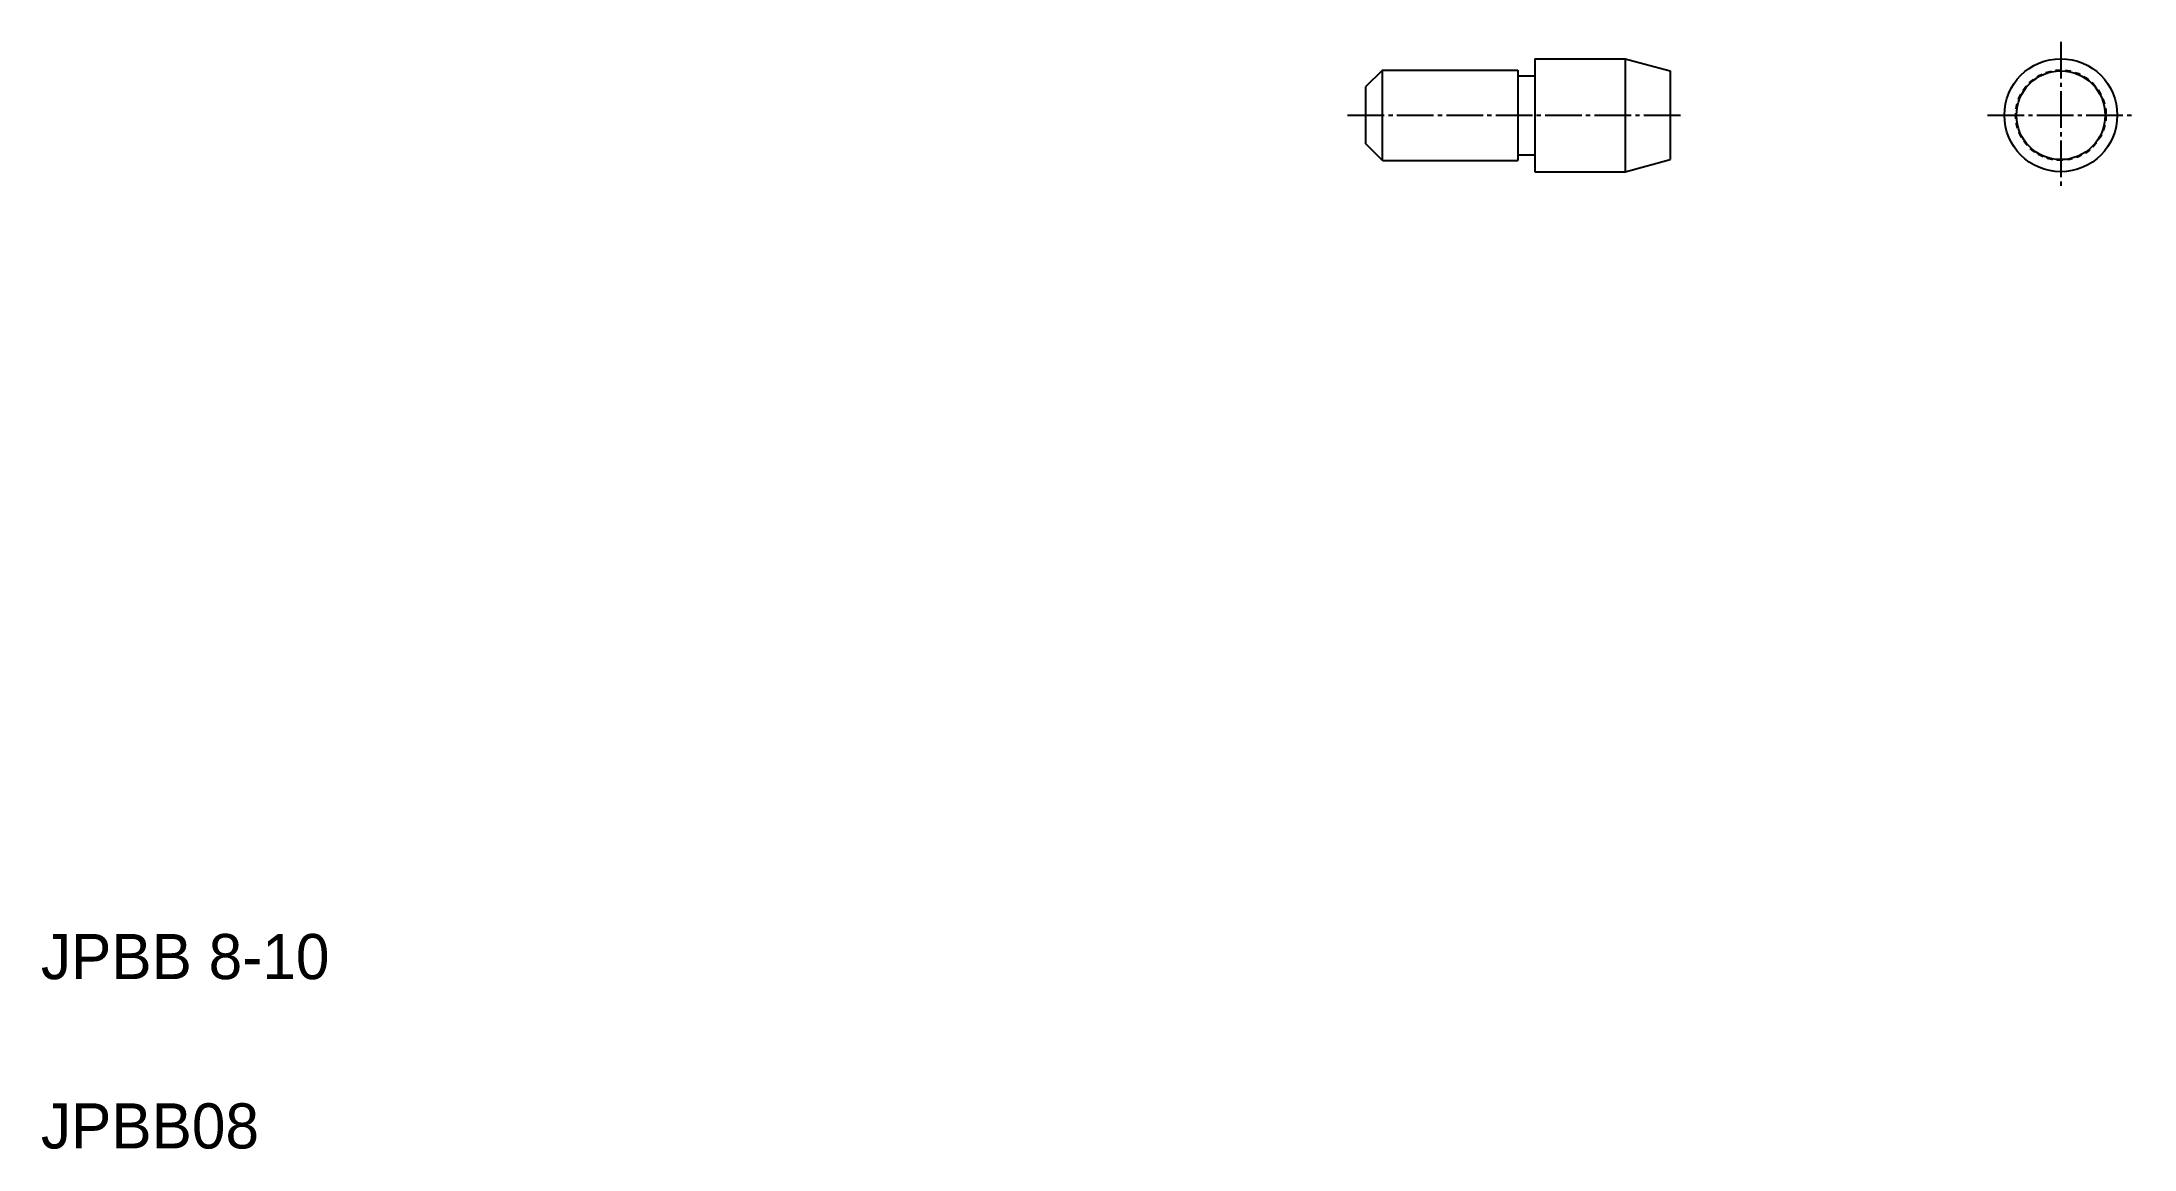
# Model space of a CAD drawing. Extents: x 10 to 195, y 10 to 108.
import ezdxf

# ---------------------------------------------------------------- set-up
doc = ezdxf.new("R2010")
doc.units = 0
doc.header["$LTSCALE"] = 0.25
doc.linetypes.add('CENTER', pattern=[17.5, 13, -1.5, 1.5, -1.5])
doc.linetypes.add('DASHED', pattern=[3.5, 2, -1.5])
doc.layers.get('0').update_dxf_attribs({"linetype": 'CONTINUOUS'})
doc.layers.add('CENTER', color=1, linetype='CENTER')
doc.styles.get("Standard").update_dxf_attribs({"font": 'txt', "height": 3.2})

msp = doc.modelspace()

# ---------------------------------------------------------------- linework, layer by layer
at = {"linetype": 'CONTINUOUS'}
for p, q in [((142.38, 106.52), (150.38, 106.52)), ((142.38, 106.52), (142.38, 96.52)), ((150.38, 106.52), (150.38, 96.52)), ((150.38, 106.52), (154.38, 105.45)), ((128.88, 105.52), (127.38, 104.02)), ((127.38, 104.02), (127.38, 99.02)), ((128.88, 97.52), (128.88, 105.52)), ((128.88, 105.52), (140.88, 105.52)), ((140.88, 105.52), (140.88, 97.52)), ((154.38, 105.45), (154.38, 97.59)), ((128.88, 97.52), (127.38, 99.02)), ((128.88, 97.52), (140.88, 97.52)), ((142.38, 96.52), (150.38, 96.52)), ((150.38, 96.52), (154.38, 97.59))]:
    msp.add_line(p, q, dxfattribs=at)
for p, q in [((140.88, 105.02), (142.38, 105.02)), ((154.38, 103.48), (154.38, 103.48)), ((154.38, 101.52), (154.38, 101.52)), ((140.88, 98.02), (142.38, 98.02))]:
    msp.add_line(p, q)
msp.add_circle((188.99, 101.52), 5, dxfattribs=at)
at = {"color": 3, "linetype": 'DASHED'}
msp.add_circle((188.99, 101.52), 4, dxfattribs=at)
msp.add_circle((188.99, 101.52), 3.93)
at = {"layer": 'CENTER', "color": 1, "linetype": 'CENTER'}
for p, q in [((188.99, 108.02), (188.99, 95.02)), ((125.79, 101.52), (155.28, 101.52)), ((182.49, 101.52), (195.49, 101.52))]:
    msp.add_line(p, q, dxfattribs=at)

# ---------------------------------------------------------------- texts
for s, p in [('JPBB 8-10', (10, 25)), ('JPBB08', (10, 10))]:
    msp.add_text(s, height=4).set_placement(p)

doc.saveas('drawing.dxf')
